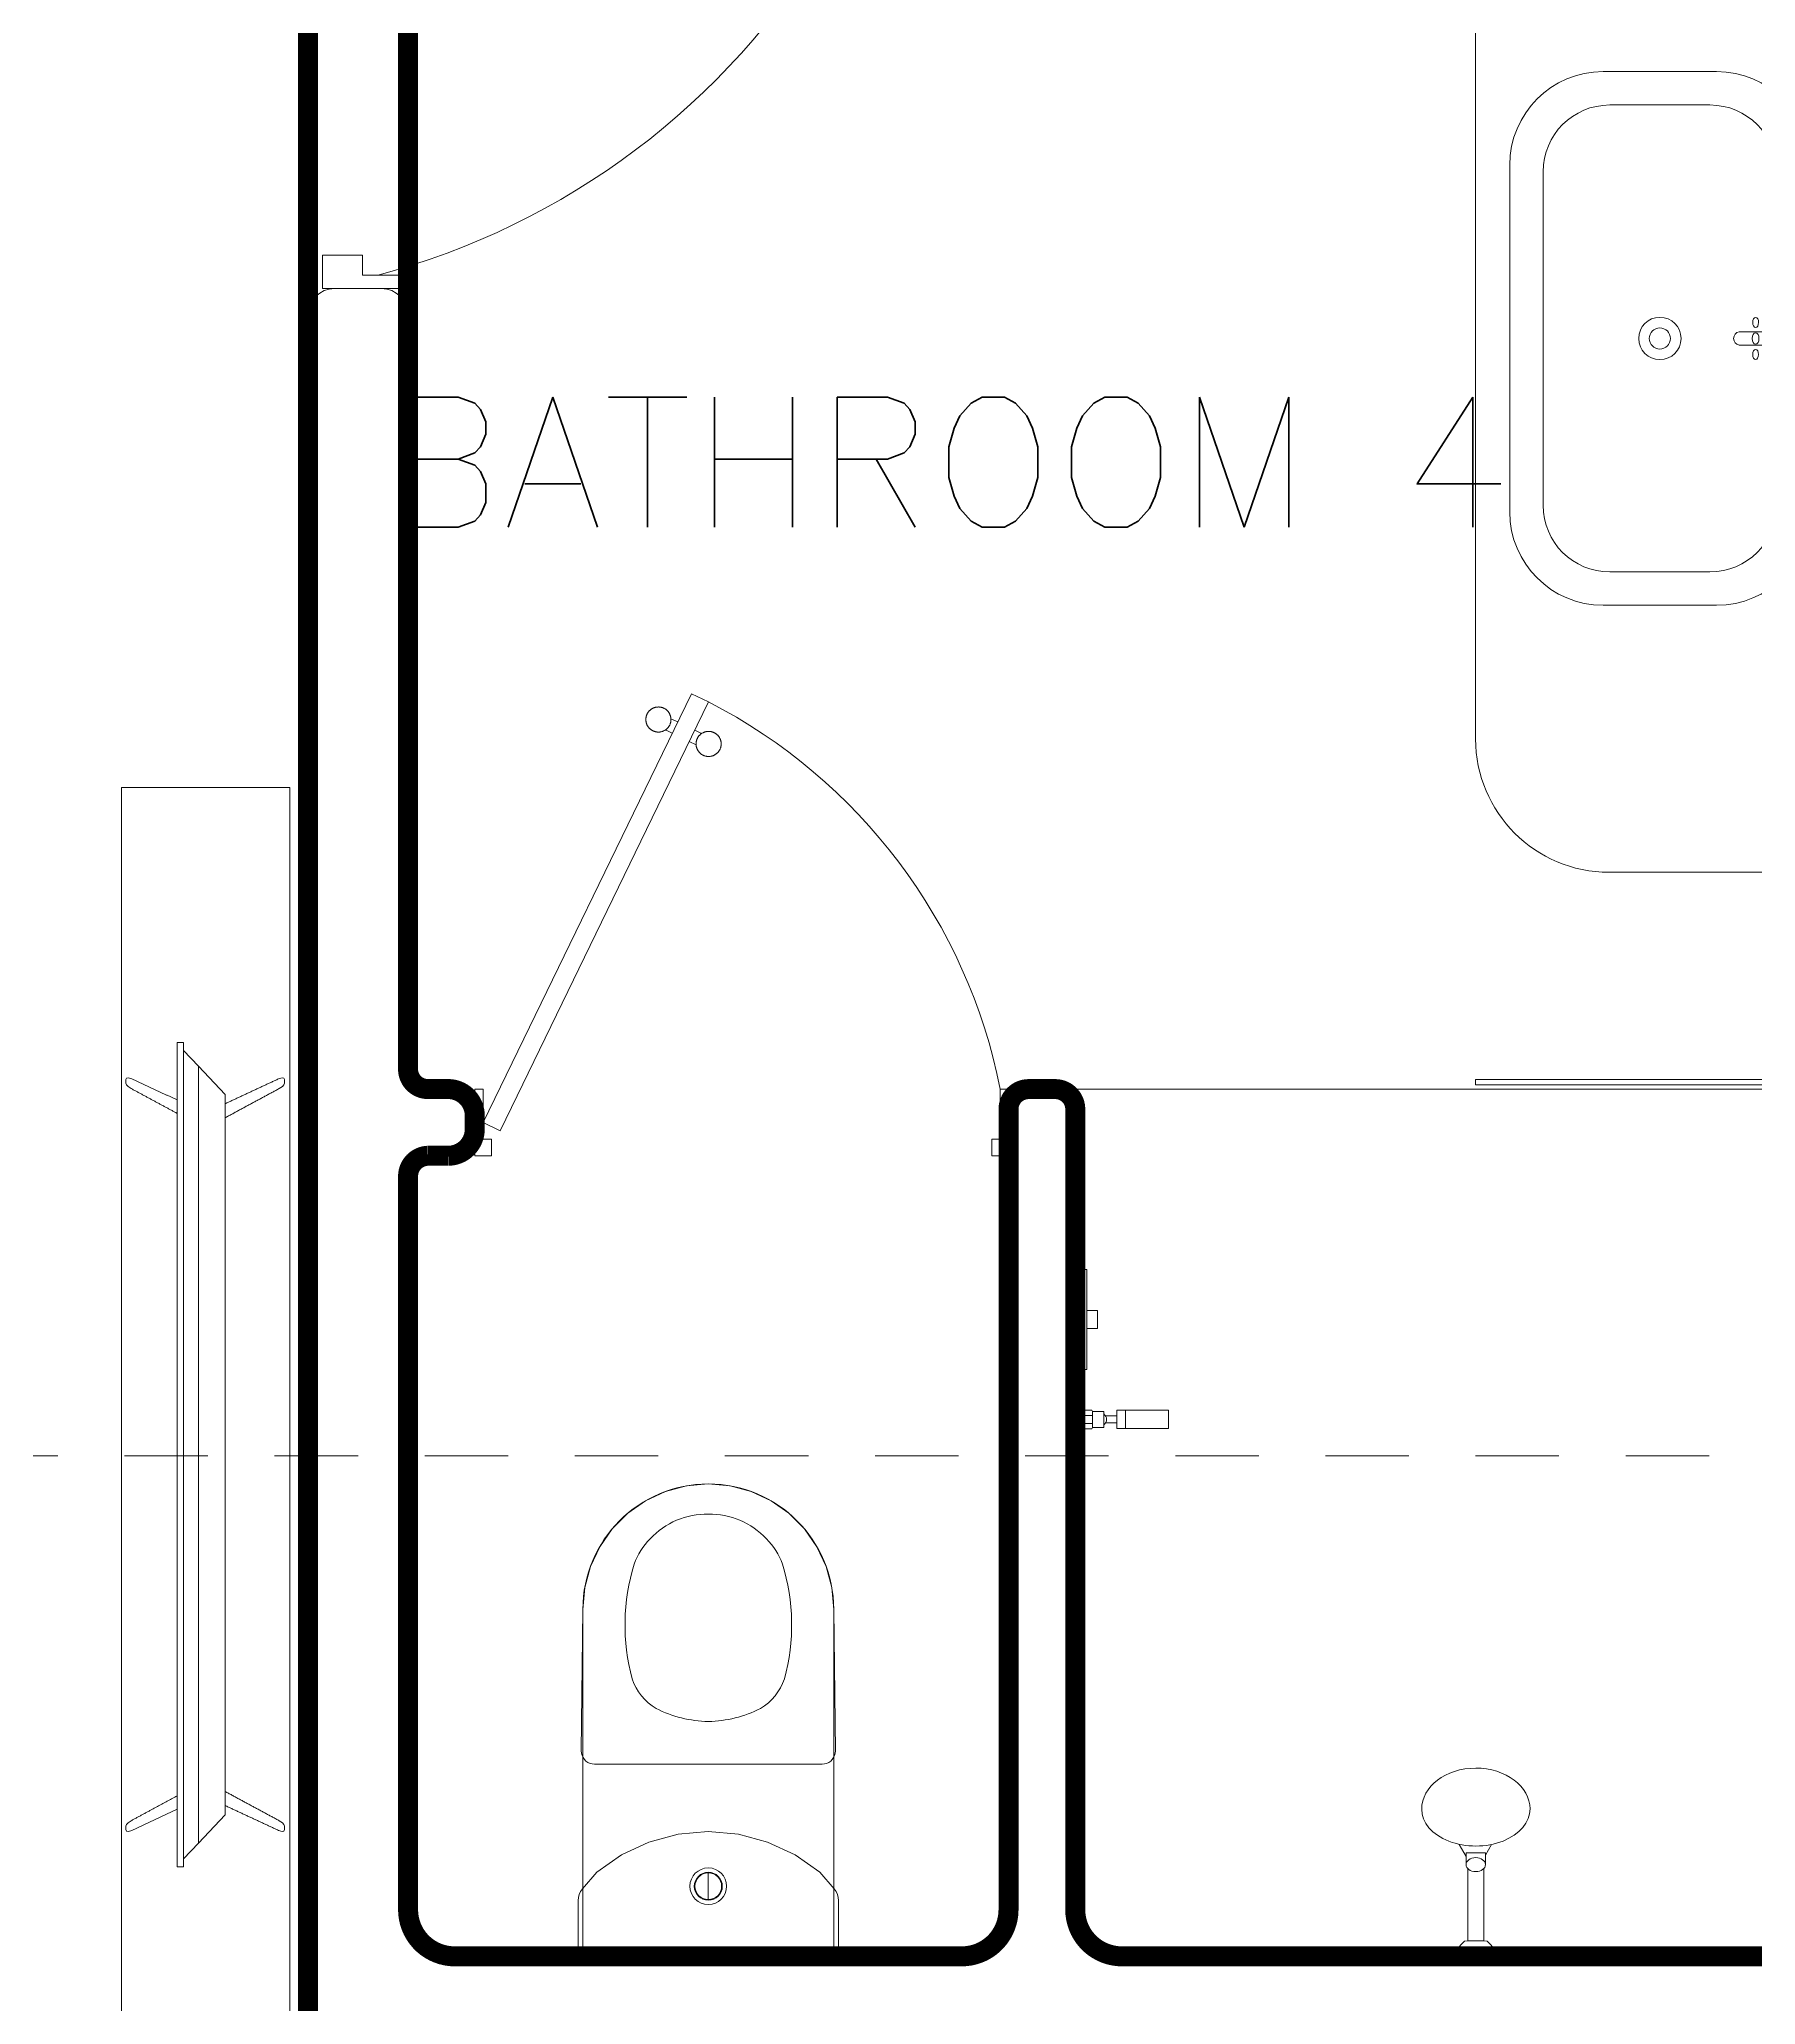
# Model space of a CAD drawing. Header units: metres. Extents: x 113 to 2416, y -346 to 476.
# Drawn here: x 212.309 to 214.882, y -201.874 to -198.928 of the extents above; entities that cross this region are included whole.
import ezdxf

# ---------------------------------------------------------------- set-up
doc = ezdxf.new("R2010")
doc.units = ezdxf.units.M
for name, pattern in [('0', [0]), ('CONTINU', [0]), ('HIDDEN2', [0.1875, 0.125, -0.0625])]:
    doc.linetypes.add(name, pattern=pattern)
doc.layers.get('0').update_dxf_attribs({"color": 250, "linetype": '0', "lineweight": 20})
for name, color, linetype, lineweight in [('A-DOOR', 35, 'Continuous', 5), ('A-WALL', 250, 'Continuous', 20), ('baños', 140, 'Continuous', 0), ('MOBILIARIOS', 252, 'Continuous', 0), ('SE-3', 253, 'Continuous', 5), ('textos', 7, 'Continuous', 0)]:
    doc.layers.add(name, color=color, linetype=linetype, lineweight=lineweight)
doc.layers.add('REVESTIMIENTO EXTERIOR', color=7, linetype='Continuous', lineweight=5, true_color=0xffdebd)
doc.layers.add('Techos 1', color=7, linetype='HIDDEN2', lineweight=9, true_color=0x42391a)
doc.styles.get("Standard").update_dxf_attribs({"font": 'arial.ttf', "height": 0.1875})

# ---------------------------------------------------------------- blocks, each defined once
blk = doc.blocks.new('A$C58f5b6b7')
at = {"layer": 'MOBILIARIOS'}
for points in [[(0, 0.2526), (2, 0.2526), (2, 0), (0, 0)], [(0.382, 0.1596), (0.382, 0.1691), (1.618, 0.1691), (1.618, 0.1596)]]:
    blk.add_lwpolyline(points, close=True, dxfattribs=at)
for points in [[(1.6059, 0.1595), (1.5823, 0.1372), (1, 0.1372), (0.4177, 0.1372), (0.3941, 0.1595)], [(1.5823, 0.1372), (1.54, 0.0973), (0.46, 0.0973), (0.4177, 0.1372)]]:
    blk.add_lwpolyline(points, dxfattribs=at)
for points, degree in [([(0.4512, 0.2382, -0.0047), (0.4469, 0.2461, -0.0047), (0.4415, 0.2461, -0.0047), (0.4325, 0.2461, -0.0047), (0.4368, 0.237, -0.0047)], 3), ([(0.4368, 0.237, -0.0047), (0.4526, 0.2031, -0.0047), (0.4683, 0.1691, -0.0047)], 2), ([(0.4885, 0.1691, -0.0047), (0.4698, 0.2037, -0.0047), (0.4512, 0.2382, -0.0047)], 2), ([(1.5115, 0.1691, -0.0047), (1.5302, 0.2037, -0.0047), (1.5488, 0.2382, -0.0047)], 2), ([(1.5632, 0.237, -0.0047), (1.5474, 0.2031, -0.0047), (1.5317, 0.1691, -0.0047)], 2), ([(1.5488, 0.2382, -0.0047), (1.5531, 0.2461, -0.0047), (1.5585, 0.2461, -0.0047), (1.5675, 0.2461, -0.0047), (1.5632, 0.237, -0.0047)], 3), ([(0.4368, 0.0172, -0.0047), (0.4554, 0.0572, -0.0047), (0.474, 0.0973, -0.0047)], 2), ([(0.4951, 0.0973, -0.0047), (0.4731, 0.0566, -0.0047), (0.4512, 0.016, -0.0047)], 2), ([(1.5049, 0.0973), (1.5269, 0.0566), (1.5488, 0.016)], 2), ([(1.5632, 0.0172), (1.5446, 0.0572), (1.526, 0.0973)], 2)]:
    blk.add_open_spline(points, degree=degree, dxfattribs=at)
for points in [[(0.4512, 0.016, -0.0047), (0.4469, 0.0081, -0.0047), (0.4415, 0.0081, -0.0047), (0.4325, 0.0081, -0.0047), (0.4368, 0.0172, -0.0047)], [(1.5488, 0.016), (1.5531, 0.0081), (1.5585, 0.0081), (1.5675, 0.0081), (1.5632, 0.0172)]]:
    blk.add_open_spline(points, degree=3, knots=[-0.08544201, -0.08544201, -0.08544201, -0.08544201, -0.04272101, 0, 0, 0, 0], dxfattribs=at)
blk = doc.blocks.new('P90')
at = {"layer": 'A-DOOR'}
for p, q in [((-0.0476, -0.8576), (0.6364, -0.5264)), ((0.6473, -0.5489), (0.6364, -0.5264)), ((-0.0368, -0.88), (0.6473, -0.5489)), ((0.5843, -0.5517), (0.58, -0.5427)), ((0.5992, -0.5445), (0.5949, -0.5355)), ((0.5952, -0.5741), (0.5995, -0.5831)), ((0.6101, -0.5669), (0.6144, -0.5759)), ((-0.0368, -0.88), (-0.0476, -0.8576))]:
    blk.add_line(p, q, dxfattribs=at)
for points in [[(-0.06, -0.02), (-0.06, -0.05), (-0.12, -0.05), (-0.12, 0), (0, 0), (0, -0.02)], [(-0.0668, -0.88), (-0.0668, -0.85), (-0.1268, -0.85), (-0.1268, -0.9), (-0.0068, -0.9), (-0.0068, -0.88)]]:
    blk.add_lwpolyline(points, close=True, dxfattribs=at)
blk.add_arc((-0.3259, -1.105), 1.1228, 31.0139, 75.0797, dxfattribs=at)
for points in [[(0.5812, -0.5096), (0.5857, -0.5096), (0.5933, -0.5141), (0.5977, -0.5218), (0.5977, -0.5306), (0.5933, -0.5383), (0.5856, -0.5427), (0.5767, -0.5427), (0.5691, -0.5383), (0.5647, -0.5306), (0.5647, -0.5217), (0.5691, -0.514), (0.5768, -0.5096), (0.5812, -0.5096)], [(0.6133, -0.5758), (0.6177, -0.5758), (0.6254, -0.5803), (0.6298, -0.5879), (0.6298, -0.5968), (0.6253, -0.6045), (0.6176, -0.6089), (0.6088, -0.6089), (0.6011, -0.6044), (0.5967, -0.5967), (0.5967, -0.5879), (0.6011, -0.5802), (0.6088, -0.5758), (0.6133, -0.5758)]]:
    blk.add_open_spline(points, degree=2, dxfattribs=at)
blk = doc.blocks.new('A$C3685e79b')
at = {"layer": 'A-DOOR'}
for p, q in [((0.0125, 0.05), (0.3248, 0.6926)), ((0.038, 0.0376), (0.3503, 0.6802)), ((0.3248, 0.6926), (0.3503, 0.6802)), ((0.3042, 0.6503), (0.294, 0.6552)), ((0.296, 0.6333), (0.2858, 0.6383)), ((0.3215, 0.621), (0.3317, 0.616)), ((0.3297, 0.6379), (0.3399, 0.6329)), ((0.038, 0.0376), (0.0125, 0.05))]:
    blk.add_line(p, q, dxfattribs=at)
for points in [[(0, 0), (0.025, 0), (0.025, 0.025), (0.0125, 0.025), (0.0125, 0.1), (0, 0.1), (0, 0)], [(0.8, 0), (0.775, 0), (0.775, 0.025), (0.7875, 0.025), (0.7875, 0.1), (0.8, 0.1), (0.8, 0)]]:
    blk.add_lwpolyline(points, dxfattribs=at)
blk.add_arc((-0.0309, -0.0619), 0.8343, 11.1901, 62.8126, dxfattribs=at)
for points in [[(0.294, 0.6539), (0.294, 0.659), (0.289, 0.6677), (0.2802, 0.6727), (0.2702, 0.6727), (0.2614, 0.6677), (0.2564, 0.6589), (0.2564, 0.6489), (0.2614, 0.6401), (0.2702, 0.6351), (0.2803, 0.6351), (0.289, 0.6401), (0.294, 0.6489), (0.294, 0.6539)], [(0.3693, 0.6173), (0.3693, 0.6224), (0.3642, 0.6311), (0.3555, 0.6361), (0.3454, 0.6361), (0.3367, 0.6311), (0.3316, 0.6224), (0.3317, 0.6123), (0.3367, 0.6035), (0.3454, 0.5985), (0.3555, 0.5985), (0.3643, 0.6036), (0.3693, 0.6123), (0.3693, 0.6173)]]:
    blk.add_open_spline(points, degree=2, dxfattribs=at)
blk = doc.blocks.new('Caroma_ToiletSuites')
at = {"layer": 'baños'}
for p, q in [((0, 708), (-32.6, 705.1)), ((32.6, 705.1), (0, 708)), ((-94, 682.8), (-120.8, 664)), ((-64.3, 696.7), (-94, 682.8)), ((-32.6, 705.1), (-64.3, 696.7)), ((64.3, 696.7), (32.6, 705.1)), ((94, 682.8), (64.3, 696.7)), ((120.8, 664), (94, 682.8)), ((-120.8, 664), (-144, 640.8)), ((144, 640.8), (120.8, 664)), ((-144, 640.8), (-162.8, 614)), ((162.8, 614), (144, 640.8)), ((-162.8, 614), (-176.7, 584.3)), ((176.7, 584.3), (162.8, 614)), ((-176.7, 584.3), (-185.1, 552.6)), ((185.1, 552.6), (176.7, 584.3)), ((-185.1, 552.6), (-188, 520)), ((188, 520), (185.1, 552.6)), ((-188, 520), (-190.5, 308)), ((-188, 0), (-188, 520)), ((188, 520), (188, 0)), ((190.5, 308), (188, 520)), ((-190.5, 308), (-190.2, 304.5)), ((-190.2, 304.5), (-189.3, 301.2)), ((-189.3, 301.2), (-187.8, 298)), ((-187.8, 298), (-185.8, 295.1)), ((-185.8, 295.1), (-183.4, 292.7)), ((183.4, 292.7), (185.8, 295.1)), ((185.8, 295.1), (187.8, 298)), ((187.8, 298), (189.3, 301.2)), ((189.3, 301.2), (190.2, 304.5)), ((190.2, 304.5), (190.5, 308)), ((-183.4, 292.7), (-180.5, 290.7)), ((-180.5, 290.7), (-177.3, 289.2)), ((-177.3, 289.2), (-174, 288.3)), ((-174, 288.3), (-170.5, 288)), ((-170.5, 288), (170.5, 288)), ((170.5, 288), (174, 288.3)), ((174, 288.3), (177.3, 289.2)), ((177.3, 289.2), (180.5, 290.7)), ((180.5, 290.7), (183.4, 292.7)), ((-45.1, 183.1), (-88.9, 171.3)), ((0, 187), (-45.1, 183.1)), ((45.1, 183.1), (0, 187)), ((88.9, 171.3), (45.1, 183.1)), ((-130, 152.2), (-167.1, 126.2)), ((-88.9, 171.3), (-130, 152.2)), ((130, 152.2), (88.9, 171.3)), ((167.1, 126.2), (130, 152.2)), ((-167.1, 126.2), (-188.7, 100.9)), ((0, 85), (0, 125)), ((188.7, 100.9), (167.1, 126.2)), ((-193.4, 92.7), (-194.6, 88.2)), ((-191.4, 97), (-193.4, 92.7)), ((-188.7, 100.9), (-191.4, 97)), ((191.4, 97), (188.7, 100.9)), ((193.4, 92.7), (191.4, 97)), ((194.6, 88.2), (193.4, 92.7)), ((-194.6, 88.2), (-195, 83.5)), ((-195, 83.5), (-195, 0)), ((195, 83.5), (194.6, 88.2)), ((195, 0), (195, 83.5)), ((-195, 0), (195, 0)), ((188, 0), (-188, 0))]:
    blk.add_line(p, q, dxfattribs=at)
for centre, radius, start, end in [((0, 520), 188, 0, 180), ((-2.7, 547.4), 115.2, 88.6565, 137.0404), ((2.7, 547.4), 115.2, 42.9609, 91.3415), ((-18.8, 556.1), 97.6, 134.3372, 160.9897), ((18.8, 556.1), 97.6, 19.01, 45.6643), ((183, 496.7), 307.9, 162.7713, 195.2143), ((-183, 496.7), 307.9, 344.7852, 17.2286), ((-36.1, 442.4), 82.4, 198.763, 239.3582), ((36.1, 442.4), 82.4, 300.6412, 341.2351), ((2.9, 529.9), 177.9, 242.916, 269.0659), ((-2.9, 529.9), 177.9, 270.9339, 297.0836), ((0, 105), 27.5, 0, 180), ((0, 105), 21, 0, 180), ((0, 105), 20, 0, 180), ((0, 105), 27.5, 180, 0), ((0, 105), 21, 180, 0), ((0, 105), 20, 180, 0)]:
    blk.add_arc(centre, radius, start, end, dxfattribs=at)
blk = doc.blocks.new('A$C0ed3e1a4')
at = {"layer": 'baños'}
for p, q in [((0.1396, 0.059), (0.1368, 0.059)), ((0.1396, 0.059), (0.1396, 0)), ((0.0645, 0.0432), (0.0645, 0.0157)), ((0.0941, 0.0346), (0.0772, 0.0346)), ((0.0968, 0.0175), (0.0968, 0.0413)), ((0.0968, 0.0413), (0.1137, 0.0413)), ((0.1137, 0.0413), (0.1137, 0.0294)), ((0.1137, 0.0354), (0.1294, 0.0354)), ((0.1294, 0.0435), (0.1148, 0.0435)), ((0.1294, 0.051), (0.1294, 0.0295)), ((0.1294, 0.008), (0.1294, 0.0295)), ((0.1356, 0.0022), (0.1356, 0.0568)), ((0.0941, 0.0243), (0.0772, 0.0243)), ((0.0968, 0.0175), (0.1137, 0.0175)), ((0.1137, 0.0175), (0.1137, 0.0294)), ((0.1137, 0.0235), (0.1294, 0.0235)), ((0.1294, 0.0154), (0.1148, 0.0154)), ((0.1396, 0), (0.1368, 0))]:
    blk.add_line(p, q, dxfattribs=at)
blk.add_lwpolyline([(0.0772, 0.0432), (0, 0.0432), (0, 0.0157), (0.0772, 0.0157)], close=True, dxfattribs=at)
for centre, radius, start, end in [((0.138, 0.0569), 0.00241, 117.9179, 181.9718), ((0.1027, 0.0294), 0.01, 125.7762, 234.2238), ((0.1193, 0.0397), 0.00586, 140.0793, 164.0924), ((0.1416, 0.0445), 0.0138, 115.7896, 151.6564), ((0.1193, 0.0191), 0.00586, 195.9076, 219.9207), ((0.1416, 0.0145), 0.0138, 208.3436, 244.2104), ((0.138, 0.0021), 0.00241, 178.0282, 242.0821)]:
    blk.add_arc(centre, radius, start, end, dxfattribs=at)
blk = doc.blocks.new('A$C013342c3')
at = {"layer": 'baños', "linetype": 'Continuous'}
for p, q in [((0.1327, 0.0959, -0.0887), (0.1145, 0.106, -0.1376)), ((0.1447, 0.0959, -0.0497), (0.127, 0.0959, -0.0497)), ((0.127, 0.0959, -0.0497), (0.127, 0.0667, -0.0497)), ((0.2591, 0.0932, -0.0114), (0.1506, 0.0931, -0.0549)), ((0.2592, 0.0984, -1.0732), (0.2591, 0.0932, -0.0114)), ((0.2591, 0.0932, -0.0114), (0.2591, 0.0693, -0.0113)), ((0.2731, 0.1112), (0.2592, 0.0984, -1.0732)), ((0.2775, 0.1152), (0.2731, 0.1152)), ((0.2731, 0.1152), (0.2731, 0.1112)), ((0.2731, 0.0513), (0.2731, 0.1112)), ((0.2821, 0.1176), (0.2775, 0.1176)), ((0.2775, 0.1176), (0.2775, 0.1152)), ((0.2775, 0.1152), (0.2775, 0.0473)), ((0.2821, 0.1163), (0.2821, 0.1176)), ((0.2821, 0.0462), (0.2821, 0.1163)), ((0.1305, 0.0667, -0.0849), (0.1145, 0.0578, -0.1376)), ((0.127, 0.0667, -0.0497), (0.1446, 0.0667, -0.0497)), ((0.2591, 0.0693, -0.0114), (0.1506, 0.0694, -0.0549)), ((0.2592, 0.0642, -1.0732), (0.2591, 0.0693, -0.0114)), ((0.2731, 0.0513), (0.2592, 0.0642, -1.0732)), ((0.2731, 0.0473), (0.2731, 0.0513)), ((0.2775, 0.0473), (0.2731, 0.0473)), ((0.2775, 0.0449), (0.2775, 0.0473)), ((0.2821, 0.0449), (0.2775, 0.0449)), ((0.2821, 0.0462), (0.2821, 0.0449))]:
    blk.add_line(p, q, dxfattribs=at)
for ratio, start_param, end_param in [(0.757088, 3.141593, 6.283185), (0.681889, 0, 3.141593)]:
    blk.add_ellipse((0.0615, 0.0812, -0.1376), major_axis=(-0.0002, -0.0812), ratio=ratio, start_param=start_param, end_param=end_param, dxfattribs=at)
blk.add_ellipse((0.1447, 0.0813, -0.0497), major_axis=(0, -0.0146), ratio=0.718224, dxfattribs=at)
blk = doc.blocks.new('A$C160d384d')
at = {"layer": 'baños'}
for p, q in [((0.2143, 0.8), (0.3843, 0.8)), ((0.2243, 0.75), (0.3743, 0.75)), ((0.0743, 0.14), (0.0743, 0.66)), ((0.1243, 0.15), (0.1243, 0.65)), ((0.4743, 0.65), (0.4743, 0.15)), ((0.5243, 0.66), (0.5243, 0.14)), ((0.3743, 0.05), (0.2243, 0.05)), ((0.3843, 0), (0.2143, 0))]:
    blk.add_line(p, q, dxfattribs=at)
at = {"layer": 'baños', "linetype": 'Continuous'}
for p, q in [((0.0005, 0.405, 0), (0, 0.4043, 0)), ((0, 0.4043, 0), (0, 0.3957, 0)), ((0, 0.3957, 0), (0.0005, 0.395, 0)), ((0.0114, 0.405, 0), (0.0005, 0.405, 0)), ((0.0005, 0.395, 0), (0.0114, 0.395, 0)), ((0.0395, 0.4062, 0), (0.0395, 0.4062, 0)), ((0.0395, 0.4062, 0), (0.1223, 0.4062, 0.0004)), ((0.0395, 0.3939, 0), (0.0395, 0.3939, 0)), ((0.0661, 0.4101, 0), (0.1804, 0.4101, 0)), ((0.1804, 0.39, 0), (0.0661, 0.39, 0)), ((0.1223, 0.4062, 0.0004), (0.1223, 0.3939, 0.0004))]:
    blk.add_line(p, q, dxfattribs=at)
at = {"layer": 'baños', "linetype": 'Continuous', "extrusion": (1.31781e-06, -1, -8.43443e-26)}
for p, q in [((0.1223, 0.3939, 0.0004), (0.0395, 0.3939, 0)), ((0.0395, 0.3939, 0), (0.1223, 0.3939, 0.0004))]:
    blk.add_line(p, q, dxfattribs=at)
at = {"layer": 'baños', "linetype": 'Continuous'}
for centre, radius in [((0.0422, 0.4857), 0.0237), ((0.2993, 0.4), 0.0317), ((0.2993, 0.4), 0.0159), ((0.0384, 0.3146), 0.0237)]:
    blk.add_circle(centre, radius, dxfattribs=at)
at = {"layer": 'baños'}
for centre, radius, start, end in [((0.2143, 0.66), 0.14, 90, 180), ((0.3843, 0.66), 0.14, 0, 90), ((0.2243, 0.65), 0.1, 90, 180), ((0.3743, 0.65), 0.1, 0, 90), ((0.2243, 0.15), 0.1, 180, 270), ((0.3743, 0.15), 0.1, 270, 360), ((0.2143, 0.14), 0.14, 180, 270), ((0.3843, 0.14), 0.14, 270, 0)]:
    blk.add_arc(centre, radius, start, end, dxfattribs=at)
at = {"layer": 'baños', "linetype": 'Continuous'}
for centre, radius, start, end in [((0.0395, 0.4), 0.0285, 12.564, 347.4316), ((0.0398, 0.3997, 0), 0.00653, 92.8714, 177.1287), ((0.0398, 0.4004, 0), 0.00653, 182.8714, 267.1287), ((0.1786, 0.4001, 0), 0.0101, 359.5645, 79.3894), ((0.1786, 0.4, 0), 0.0101, 280.6108, 0.4357)]:
    blk.add_arc(centre, radius, start, end, dxfattribs=at)
at = {"layer": 'baños', "linetype": 'Continuous', "extrusion": (3.61622e-27, 8.43443e-26, -1)}
for centre, major_axis, ratio in [((0.1557, 0.424), (0.00005, -0.0075), 0.581577), ((0.1558, 0.4), (0, -0.0085), 0.599546), ((0.1558, 0.376), (0.00005, -0.0075), 0.581577)]:
    blk.add_ellipse(centre, major_axis=major_axis, ratio=ratio, dxfattribs=at)
at = {"layer": 'baños', "linetype": 'Continuous', "flags": 8}
for tag, p in [('TRADENAME', (0.1887, 0.4, 0)), ('MODELNUMBER', (0.1887, 0.4, 0)), ('MATERIAL', (0.1888, 0.4, 0)), ('PRODUCT', (0.1888, 0.4, 0))]:
    blk.add_attdef(tag, p, '', height=0.0000254, rotation=270.0001, dxfattribs=at)
at = {"layer": 'baños', "linetype": 'Continuous'}
for tag, p in [('MATERIAL', (0.299, 0.3999)), ('PRODUCT', (0.299, 0.3999)), ('TRADENAME', (0.2991, 0.3999)), ('MODELNUMBER', (0.2991, 0.3999))]:
    blk.add_attdef(tag, p, '', height=0.0000254, rotation=90.0001, dxfattribs=at)
blk = doc.blocks.new('PL BASE 2N NASAS 09')
at = {"layer": 'A-WALL'}
for p, q in [((162.8575, -6.4617), (162.7875, -6.4617)), ((162.7475, -9.8717), (162.7475, -6.5017)), ((162.8975, -6.5017), (162.8975, -7.6217)), ((162.9675, -7.6617), (162.9375, -7.6617)), ((163.8675, -7.6617), (163.8275, -7.6617)), ((162.9975, -7.6915), (162.9975, -7.7315)), ((163.7975, -7.6917), (163.7975, -8.9217)), ((163.8975, -7.6917), (163.8975, -8.9217)), ((162.9675, -7.7617), (162.9375, -7.7617)), ((162.8975, -7.8017), (162.8975, -8.9217)), ((163.7575, -8.9617), (162.9375, -8.9617)), ((165.0575, -8.9617), (163.9375, -8.9617))]:
    blk.add_line(p, q, dxfattribs=at)
for centre, radius, start, end in [((162.7875, -6.5017), 0.04, 90, 180), ((162.8575, -6.5017), 0.04, 0, 90), ((162.9375, -7.6217), 0.04, 180, 270), ((162.9675, -7.6917), 0.03, 0.3995, 89.9991), ((163.8275, -7.6917), 0.03, 90, 180), ((163.8675, -7.6917), 0.03, 0, 90), ((162.9675, -7.7317), 0.03, 270.0009, 0.3953), ((162.9375, -7.8017), 0.04, 90, 180), ((162.9375, -8.9217), 0.04, 180, 270), ((163.7575, -8.9217), 0.04, 270, 0), ((163.9375, -8.9217), 0.04, 180, 270)]:
    blk.add_arc(centre, radius, start, end, dxfattribs=at)
at = {"layer": 'baños'}
for p, q in [((164.4975, -5.9367, 0), (164.4975, -7.1367, 0)), ((164.6975, -7.3367, 0), (165.0975, -7.3367, 0)), ((163.8675, -7.6617), (165.0975, -7.6617))]:
    blk.add_line(p, q, dxfattribs=at)
for points in [[(165.0975, -7.6476), (164.4975, -7.6476), (164.4975, -7.6554), (165.0975, -7.6554)], [(163.8975, -8.082), (163.9149, -8.082), (163.9149, -7.932), (163.8975, -7.932)], [(163.9149, -8.0204), (163.9307, -8.0204), (163.9307, -7.9936), (163.9149, -7.9936)]]:
    blk.add_lwpolyline(points, close=True, dxfattribs=at)
blk.add_arc((164.6975, -7.1367, 0), 0.2, 180, 270, dxfattribs=at)
at = {"layer": 'Techos 1'}
blk.add_line((161.3475, -8.2117), (176.0975, -8.2117), dxfattribs=at)
at = {"color": 1}
ref = blk.add_blockref('A$C160d384d', (165.073, -6.9366), dxfattribs=dict(at, xscale=-1))
ref.add_attrib('MATERIAL', 'VITREOUS CHINA', (164.774, -6.5364), dxfattribs={"layer": 'baños', "linetype": 'Continuous', "height": 0.0000254, "rotation": 269.9999})
ref.add_attrib('PRODUCT', 'BATHROOM SINK', (164.7739, -6.5364), dxfattribs={"layer": 'baños', "linetype": 'Continuous', "height": 0.0000254, "rotation": 269.9999})
ref.add_attrib('TRADENAME', 'VOX', (164.7739, -6.5367), dxfattribs={"layer": 'baños', "linetype": 'Continuous', "height": 0.0000254, "rotation": 269.9999})
ref.add_attrib('MODELNUMBER', 'K-5373', (164.7738, -6.5366), dxfattribs={"layer": 'baños', "linetype": 'Continuous', "height": 0.0000254, "rotation": 269.9999})
ref.add_attrib('MATERIAL', 'BRASS', (164.8842, -6.5367, 0), dxfattribs={"layer": 'baños', "linetype": 'Continuous', "height": 0.0000254, "rotation": 89.9999})
ref.add_attrib('PRODUCT', 'FAUCETS', (164.8842, -6.5367, 0), dxfattribs={"layer": 'baños', "linetype": 'Continuous', "height": 0.0000254, "rotation": 89.9999})
ref.add_attrib('TRADENAME', 'PURIST', (164.8842, -6.5367, 0), dxfattribs={"layer": 'baños', "linetype": 'Continuous', "height": 0.0000254, "rotation": 89.9999})
ref.add_attrib('MODELNUMBER', 'K-14404-4A', (164.8843, -6.5367, 0), dxfattribs={"layer": 'baños', "linetype": 'Continuous', "height": 0.0000254, "rotation": 89.9999})
blk.add_blockref('A$C3685e79b', (162.9975, -7.7617), dxfattribs=at)
at = {"layer": 'A-DOOR', "xscale": -1, "rotation": 180}
blk.add_blockref('P90', (162.8893, -6.4617), dxfattribs=at)
at = {"layer": 'baños', "rotation": 180}
blk.add_blockref('A$C0ed3e1a4', (164.0371, -8.1275), dxfattribs=at)
at = {"layer": 'baños', "xscale": -0.000999999934791, "yscale": 0.000999999934791}
blk.add_blockref('Caroma_ToiletSuites', (163.3475, -8.9617), dxfattribs=at)
at = {"layer": 'baños', "linetype": 'CONTINU', "xscale": -1, "rotation": 90}
blk.add_blockref('A$C013342c3', (164.5791, -8.6796), dxfattribs=at)
at = {"layer": 'baños', "linetype": 'Continuous', "flags": 8}
for tag, p in [('MODELNUMBER', (167.1329, -5.6306, 0)), ('TRADENAME', (167.1329, -5.6307, 0)), ('PRODUCT', (167.1329, -5.6307, 0)), ('MATERIAL', (167.1329, -5.6307, 0)), ('MODELNUMBER', (168.3076, -5.6306, 0)), ('TRADENAME', (168.3076, -5.6307, 0)), ('PRODUCT', (168.3076, -5.6307, 0)), ('MATERIAL', (168.3076, -5.6307, 0))]:
    blk.add_attdef(tag, p, '', height=0.0000254, rotation=180.0001, dxfattribs=at)
at = {"layer": 'baños', "linetype": 'Continuous'}
for tag, p, rotation in [('MODELNUMBER', (169.2428, -19.7065), 180.0001), ('TRADENAME', (169.2428, -19.7064), 180.0001), ('MATERIAL', (169.243, -19.7063), 180.0001), ('PRODUCT', (169.243, -19.7064), 180.0001), ('MODELNUMBER', (169.9524, -19.7065), 179.9999), ('MATERIAL', (169.9524, -19.7063), 179.9999), ('TRADENAME', (169.9524, -19.7064), 179.9999), ('PRODUCT', (169.9524, -19.7064), 179.9999)]:
    blk.add_attdef(tag, p, '', height=0.0000254, rotation=rotation, dxfattribs=at)
at = {"layer": 'textos', "insert": (162.7301, -6.8195), "char_height": 0.195, "width": 3.404877, "attachment_point": 7}
blk.add_mtext('{\\Fromans|c0; BATHROOM 4}', dxfattribs=at)
blk = doc.blocks.new('PL MUEBLES 2N NASAS 09')
blk.add_blockref('PL BASE 2N NASAS 09', (49.9143, 62.717))
at = {"layer": 'MOBILIARIOS', "rotation": 90.00000000000001}
blk.add_blockref('A$C58f5b6b7', (212.6348, 53.5073, 0.0047), dxfattribs=at)

msp = doc.modelspace()

# ---------------------------------------------------------------- linework, layer by layer
at = {"layer": 'REVESTIMIENTO EXTERIOR', "const_width": 0.03}
msp.add_lwpolyline([(208.5118, -198.2919, -0.414214), (208.5518, -198.2519), (212.6718, -198.2519, -0.414213), (212.7118, -198.2919), (212.7118, -203.8119, -0.414214), (212.6718, -203.8519), (208.5518, -203.8519, -0.414216), (208.5118, -203.8119)], format="xyb", close=True, dxfattribs=at)
at = {"layer": 'SE-3', "color": 254, "true_color": 0xd7ebd2, "transparency": 33554687, "const_width": 0.03}
msp.add_lwpolyline([(212.8618, -200.4715), (212.8618, -198.3219)], dxfattribs=at)
for points in [[(212.8618, -200.4715, 0.419776), (212.8915, -200.5018), (212.9218, -200.5018, -0.414214), (212.9618, -200.5418), (212.9618, -200.5619, -0.413105), (212.9219, -200.6018), (212.8915, -200.6018, 0.402486), (212.8618, -200.6322)], [(215.0413, -201.7814, -0.198912), (214.9918, -201.8019), (213.9318, -201.8019, -0.414214), (213.8618, -201.7319), (213.8618, -200.5319, 0.414218), (213.8318, -200.5019), (213.7918, -200.5019, 0.414213), (213.7618, -200.5319), (213.7618, -201.7319, -0.414214), (213.6918, -201.8019), (212.9318, -201.8019, -0.414214), (212.8618, -201.7319), (212.8618, -200.6322)]]:
    msp.add_lwpolyline(points, format="xyb", dxfattribs=at)

# ---------------------------------------------------------------- block references
at = {"layer": 'REVESTIMIENTO EXTERIOR', "color": 30, "true_color": 0xf8991e}
msp.add_blockref('PL MUEBLES 2N NASAS 09', (0.05, -255.5571), dxfattribs=at)

doc.saveas('drawing.dxf')
